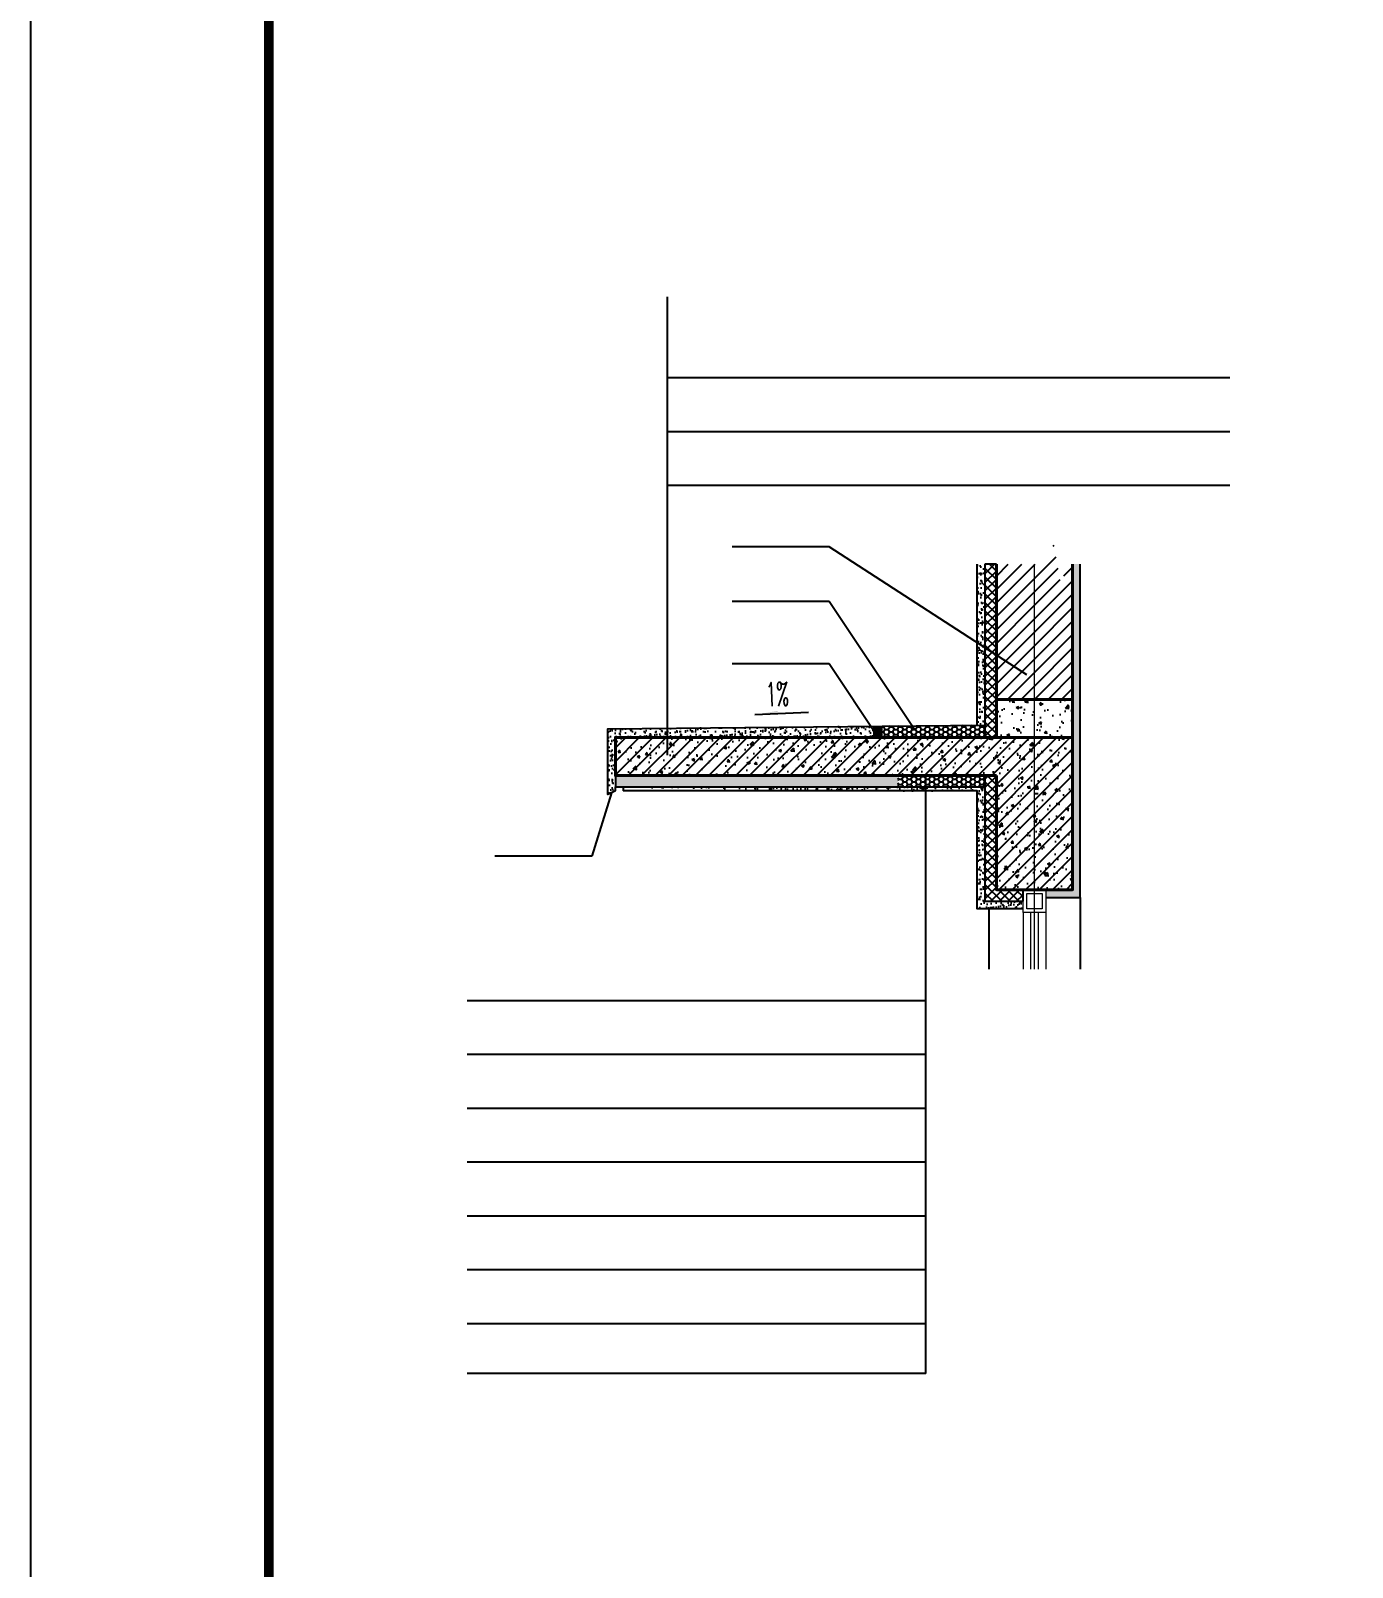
# Model space of a CAD drawing. Extents: x 27938 to 725830, y -209821 to 1628073.
# Drawn here: x 260214 to 263683, y 928794 to 932830 of the extents above; entities that cross this region are included whole.
import ezdxf

# ---------------------------------------------------------------- set-up
doc = ezdxf.new("R2010")
doc.units = 0
doc.header["$LTSCALE"] = 1000
doc.header["$MEASUREMENT"] = 0
doc.linetypes.add('DOTE', pattern=[2.42, 2, -0.2, 0.02, -0.2])
for name, color, linetype in [('3-保温', 17, 'Continuous'), ('3-面层', 5, 'Continuous'), ('5-平立面看线1', 45, 'Continuous'), ('DIM_LEAD', 3, 'Continuous'), ('DIM_SYMB', 3, 'Continuous'), ('PUB_HACTH', 252, 'Continuous'), ('PUB_TEXT', 4, 'Continuous'), ('图框', 140, 'Continuous')]:
    doc.layers.add(name, color=color, linetype=linetype)
for name, color, linetype, lineweight in [('DOTE', 19, 'DOTE', 9), ('WALL', 9, 'Continuous', 40), ('WINDOW', 144, 'Continuous', 15)]:
    doc.layers.add(name, color=color, linetype=linetype, lineweight=lineweight)
doc.layers.add('yichutu', color=7, linetype='Continuous', true_color=0xffffff, plot=False)
doc.styles.add('_TCH_DIM', font='SIMPLEX.shx', dxfattribs={"width": 0.7, "bigfont": 'GBCBIG.shx'})
pattern_1 = [(45, (-1803967.275, 1254048.917), (-17.67766953, 17.67766953), []), (50, (-1803967.275, 1254048.92), (71.7260183, -6.2752135), [7.5, -82.5]), (355, (-1803967.275, 1254048.92), (-13.8751334, 75.2192134), [6, -66]), (100.4514, (-1803961.3, 1254048.394), (57.8509382, 68.9439542), [6.374019, -70.1142112]), (46.1842, (-1803967.275, 1254068.92), (106.724105, -16.5519014), [11.25, -123.75]), (96.6356, (-1803958.38, 1254067.54), (93.4662706, 97.411787), [9.561029, -105.1713]), (351.1842, (-1803967.27, 1254068.92), (93.4661945, 97.41186), [9, -99]), (21, (-1803957.275, 1254063.92), (59.6907052, -40.261889), [7.5, -82.5]), (326, (-1803957.275, 1254063.92), (24.3315332, 72.5150045), [6, -66]), (71.4514, (-1803952.3, 1254060.56), (84.0222629, 32.2530497), [6.374019, -70.1142112]), (37.5, (-1803967.275, 1254048.917), (1.21598553, 33.28938538), [0, -65.2, 0, -67, 0, -66.25]), (7.5, (-1803967.275, 1254048.917), (26.30695374, 39.4411712), [0, -38.2, 0, -63.7, 0, -25.25]), (327.5, (-1803989.575, 1254048.917), (53.38224362, -2.25548717), [0, -25, 0, -78, 0, -103.5]), (317.5, (-1803999.575, 1254048.917), (58.3186169, 10.0104982), [0, -32.5, 0, -51.8, 0, -73.5])]
pattern_2 = [(50, (-1803967.275, 1254048.92), (71.7260183, -6.2752135), [7.5, -82.5]), (355, (-1803967.275, 1254048.92), (-13.8751334, 75.2192134), [6, -66]), (100.4514, (-1803961.3, 1254048.394), (57.8509382, 68.9439542), [6.374019, -70.1142112]), (46.1842, (-1803967.275, 1254068.92), (106.724105, -16.5519014), [11.25, -123.75]), (96.6356, (-1803958.38, 1254067.54), (93.4662706, 97.411787), [9.561029, -105.1713]), (351.1842, (-1803967.27, 1254068.92), (93.4661945, 97.41186), [9, -99]), (21, (-1803957.275, 1254063.92), (59.6907052, -40.261889), [7.5, -82.5]), (326, (-1803957.275, 1254063.92), (24.3315332, 72.5150045), [6, -66]), (71.4514, (-1803952.3, 1254060.56), (84.0222629, 32.2530497), [6.374019, -70.1142112]), (37.5, (-1803967.275, 1254048.917), (1.21598553, 33.28938538), [0, -65.2, 0, -67, 0, -66.25]), (7.5, (-1803967.275, 1254048.917), (26.30695374, 39.4411712), [0, -38.2, 0, -63.7, 0, -25.25]), (327.5, (-1803989.575, 1254048.917), (53.38224362, -2.25548717), [0, -25, 0, -78, 0, -103.5]), (317.5, (-1803999.575, 1254048.917), (58.3186169, 10.0104982), [0, -32.5, 0, -51.8, 0, -73.5])]
pattern_3 = [(45, (-1803967.275, 1254066.869), (-17.6776766, 17.6776766), [])]
pattern_4 = [(45, (-1803967.275, 1254048.917), (-11.22532015, 11.22532015), []), (135, (-1803967.275, 1254048.917), (-11.22532015, -11.22532015), [])]
pattern_5 = [(0, (-1803967.275, 1254048.9174), (11.90625, 6.874075), [7.9375, -15.875]), (120, (-1803967.275, 1254048.9174), (-11.906248578, 6.874077464), [7.9375, -15.875]), (60, (-1803967.275, 1254048.9174), (1.422e-06, 13.748152464), [-15.875, 7.9375])]
pattern_6 = [(37.5, (-1803967.275, 1254048.917), (-0.62993358, 19.26823769), [0, -15.2, 0, -17, 0, -16.25]), (7.5, (-1803967.275, 1254048.917), (17.69776705, 28.22146065), [0, -8.2, 0, -13.7, 0, -5.25]), (327.5, (-1803979.575, 1254048.917), (31.14141862, 0.05659054), [0, -5, 0, -18, 0, -23.5]), (317.5, (-1803979.575, 1254048.917), (30.06126605, 8.77675565), [0, -2.5, 0, -11.8, 0, -13.5])]

# ---------------------------------------------------------------- blocks, each defined once
blk = doc.blocks.new('yct-841-594-84100-59399.9999999999-100-1000.0')
at = {"layer": 'yichutu', "color": 7, "true_color": 0xffffff}
blk.add_lwpolyline([(0, 0), (0, 59400), (84100, 59400), (84100, 0)], close=True, dxfattribs=at)
blk = doc.blocks.new('A$C6C8F5AB9')
at = {"layer": '图框'}
blk.add_lwpolyline([(0, 0), (21025, 0), (21025, -14850), (0, -14850)], close=True, dxfattribs=at)
blk.add_lwpolyline([(0, 0), (21025, 0), (21025, -14850), (0, -14850)], close=True, dxfattribs=at)
at = {"layer": '图框', "const_width": 25}
blk.add_lwpolyline([(20775, -14600), (20775, -250), (625, -250), (625, -14600)], close=True, dxfattribs=at)

msp = doc.modelspace()

# ---------------------------------------------------------------- hatches: boundary and pattern name
at = {"layer": '3-保温'}
h = msp.add_hatch(dxfattribs=at)
h.set_pattern_fill('ANSI37', color=256, scale=10)
h.set_pattern_definition(pattern_4)
h.paths.add_polyline_path([(262748.9, 931428.8), (262718.9, 931428.8), (262718.9, 930973.6), (262748.9, 930973.6)])
h = msp.add_hatch(dxfattribs=at)
h.set_pattern_fill('ANSI37', color=256, scale=10)
h.set_pattern_definition(pattern_4)
h.paths.add_polyline_path([(262748.9, 930873.6), (262718.9, 930873.6), (262718.9, 930543.6), (262818.9, 930543.6), (262818.9, 930573.6), (262748.9, 930573.6), (262748.9, 930573.6)])
at = {"layer": 'DIM_SYMB'}
msp.add_hatch(color=256, dxfattribs=at).paths.add_polyline_path([(262115.1, 931033), (262175.1, 931035.6), (262174.7, 931043.6)])
at = {"layer": 'PUB_HACTH', "ltscale": 0.8}
h = msp.add_hatch(dxfattribs=at)
h.set_pattern_fill('普通砖', color=256, scale=10)
h.set_pattern_definition(pattern_3)
h.paths.add_polyline_path([(262948.9, 931428.8), (262937.1, 931428.8), (262918.4, 931376.3), (262899.9, 931481.3), (262880.8, 931428.8), (262848.9, 931428.8), (262848.9, 931073.6), (262948.9, 931073.6)])
h = msp.add_hatch(dxfattribs=at)
h.set_pattern_fill('粉刷', color=256, scale=5)
h.set_pattern_definition(pattern_6)
h.paths.add_polyline_path([(262718.9, 931428.8), (262698.9, 931428.8), (262698.9, 931006.1), (262718.9, 931006.3)])
h = msp.add_hatch(dxfattribs=at)
h.set_pattern_fill('普通砖', color=256, scale=10)
h.set_pattern_definition(pattern_3)
h.paths.add_polyline_path([(262848.9, 931428.8), (262748.9, 931428.8), (262748.9, 931073.6), (262848.9, 931073.6)])
h = msp.add_hatch(dxfattribs=at)
h.set_pattern_fill('粉刷', color=256, scale=5)
h.set_pattern_definition(pattern_6)
h.paths.add_polyline_path([(262968.9, 931428.8), (262948.9, 931428.8), (262948.9, 930873.6), (262948.9, 930573.6), (262878.9, 930573.6), (262878.9, 930553.6), (262968.9, 930553.6)])
h = msp.add_hatch(dxfattribs=at)
h.set_pattern_fill('混凝土', color=256, scale=10)
h.set_pattern_definition(pattern_2)
h.paths.add_polyline_path([(262848.9, 931073.6), (262748.9, 931073.6), (262748.9, 930973.6), (262848.9, 930973.6)])
h = msp.add_hatch(dxfattribs=at)
h.set_pattern_fill('混凝土', color=256, scale=10)
h.set_pattern_definition(pattern_2)
h.paths.add_polyline_path([(262948.9, 931073.6), (262848.9, 931073.6), (262848.9, 930973.6), (262948.9, 930973.6)])
h = msp.add_hatch(dxfattribs=at)
h.set_pattern_fill('粉刷', color=256, scale=5)
h.set_pattern_definition(pattern_6)
h.paths.add_polyline_path([(262427.7, 931003.4), (261728.9, 930996.4), (261728.9, 930823.6), (261748.9, 930833.6), (261748.9, 930843.6), (261768.9, 930843.6), (262490.8, 930833.6), (262490.8, 930843.6), (261748.9, 930843.6), (261748.9, 930873.6), (261748.9, 930973.6), (262427.7, 930973.6)])
h = msp.add_hatch(color=256, dxfattribs=at)
h.dxf.hatch_style = 1
h.paths.add_polyline_path([(262447.7, 931003.6), (262427.7, 931003.4), (262427.7, 930973.6), (262447.7, 930973.6)])
h = msp.add_hatch(dxfattribs=at)
h.set_pattern_fill('HONEY', color=256, scale=5)
h.set_pattern_definition(pattern_5)
h.paths.add_polyline_path([(262490.8, 931004), (262447.7, 931003.6), (262447.7, 930973.6), (262490.8, 930973.6)])
h = msp.add_hatch(dxfattribs=at)
h.set_pattern_fill('HONEY', color=256, scale=5)
h.set_pattern_definition(pattern_5)
h.paths.add_polyline_path([(262718.9, 931006.3), (262490.8, 931004), (262490.8, 930973.6), (262718.9, 930973.6)])
h = msp.add_hatch(dxfattribs=at)
h.set_pattern_fill('钢筋混凝土', color=256, scale=10)
h.set_pattern_definition(pattern_1)
h.paths.add_polyline_path([(262848.9, 930973.6), (262748.9, 930973.6), (261748.9, 930973.6), (261748.9, 930873.6), (262748.9, 930873.6), (262748.9, 930573.6), (262848.9, 930573.6)])
h = msp.add_hatch(dxfattribs=at)
h.set_pattern_fill('钢筋混凝土', color=256, scale=10)
h.set_pattern_definition(pattern_1)
h.paths.add_polyline_path([(262948.9, 930873.6), (262948.9, 930973.6), (262848.9, 930973.6), (262848.9, 930573.6), (262878.9, 930573.6), (262948.9, 930573.6)])
h = msp.add_hatch(dxfattribs=at)
h.set_pattern_fill('HONEY', color=256, scale=5)
h.set_pattern_definition(pattern_5)
h.paths.add_polyline_path([(262490.8, 930873.6), (261748.9, 930873.6), (261748.9, 930843.6), (262490.8, 930843.6)])
h = msp.add_hatch(dxfattribs=at)
h.set_pattern_fill('HONEY', color=256, scale=5)
h.set_pattern_definition(pattern_5)
h.paths.add_polyline_path([(262718.9, 930873.6), (262490.8, 930873.6), (262490.8, 930843.6), (262718.9, 930843.6)])
h = msp.add_hatch(dxfattribs=at)
h.set_pattern_fill('粉刷', color=256, scale=5)
h.set_pattern_definition(pattern_6)
h.paths.add_polyline_path([(262718.9, 930843.6), (262490.8, 930843.6), (262490.8, 930833.6), (262698.9, 930833.6), (262698.9, 930523.6), (262818.9, 930523.6), (262818.9, 930543.6), (262718.9, 930543.6)])

# ---------------------------------------------------------------- linework, layer by layer
at = {"layer": '3-面层', "ltscale": 0.8}
for p, q in [((262698.9, 931006.1), (262698.9, 931428.8)), ((262748.9, 931428.8), (262718.9, 931428.8)), ((262718.9, 931428.8), (262718.9, 930973.6)), ((262748.9, 930973.6), (262748.9, 931428.8)), ((262427.7, 931003.6), (262427.7, 930973.6)), ((262447.7, 931003.6), (262447.7, 930973.6)), ((261748.9, 930973.6), (261748.9, 930843.6)), ((261748.9, 930873.6), (261748.9, 930973.6)), ((261748.9, 930973.6), (262748.9, 930973.6)), ((261748.9, 930873.6), (261748.9, 930843.6)), ((262748.9, 930873.6), (261748.9, 930873.6)), ((262718.9, 930873.6), (262718.9, 930543.6)), ((262748.9, 930573.6), (262748.9, 930873.6)), ((261748.9, 930843.6), (262718.9, 930843.6)), ((262718.9, 930543.6), (262818.9, 930543.6)), ((262818.9, 930573.6), (262748.9, 930573.6)), ((262818.9, 930543.6), (262818.9, 930573.6))]:
    msp.add_line(p, q, dxfattribs=at)
for points in [[(262878.9, 930553.6), (262968.9, 930553.6), (262968.9, 931428.8)], [(261748.9, 930833.6), (261728.9, 930823.6), (261728.9, 930996.4), (262718.9, 931006.3)], [(261748.9, 930833.6), (261748.9, 930843.6), (261768.9, 930843.6), (261768.9, 930833.6)], [(262818.9, 930523.6), (262698.9, 930523.6), (262698.9, 930833.6), (261768.9, 930833.6)]]:
    msp.add_lwpolyline(points, dxfattribs=at)
at = {"layer": '5-平立面看线1', "ltscale": 0.8}
for points in [[(262968.9, 930553.6), (262968.9, 930365.4)], [(262728.9, 930523.6), (262728.9, 930365.4)]]:
    msp.add_lwpolyline(points, dxfattribs=at)
at = {"layer": 'DIM_LEAD'}
for p, q in [((261885.7, 930926.9), (261885.7, 932130.9)), ((261885.7, 931919), (263361.8, 931919)), ((261885.7, 931777.6), (263361.8, 931777.6)), ((261885.7, 931636.2), (263361.8, 931636.2)), ((262309.7, 931473.9), (262055.5, 931473.9)), ((262828.7, 931137.9), (262309.7, 931473.9)), ((262309.7, 931330.9), (262055.5, 931330.9)), ((262534, 930994.9), (262309.7, 931330.9)), ((262309.7, 931166.9), (262055.5, 931166.9)), ((262438.7, 930973.6), (262309.7, 931166.9)), ((262563.8, 929302.9), (262563.8, 930875.9)), ((261738.9, 930828.6), (261686.7, 930661.9)), ((261686.7, 930661.9), (261432.5, 930661.9)), ((262563.8, 930282.3), (261359.7, 930282.3)), ((262563.8, 930140.9), (261359.7, 930140.9)), ((262563.8, 929999.5), (261359.7, 929999.5)), ((262563.8, 929858.1), (261359.7, 929858.1)), ((262563.8, 929716.7), (261359.7, 929716.7)), ((262563.8, 929575.3), (261359.7, 929575.3)), ((262563.8, 929433.9), (261359.7, 929433.9)), ((262563.8, 929302.9), (261359.7, 929302.9))]:
    msp.add_line(p, q, dxfattribs=at)
at = {"layer": 'DIM_SYMB'}
msp.add_lwpolyline([(262255.4, 931039), (262115.1, 931033)], dxfattribs=at)
at = {"layer": 'DOTE'}
msp.add_line((262848.9, 930365.4), (262848.9, 931428.8), dxfattribs=at)
at = {"layer": 'PUB_HACTH', "ltscale": 0.8, "const_width": 5}
msp.add_lwpolyline([(262748.9, 931273.6), (262748.9, 930973.6), (261748.9, 930973.6), (261748.9, 930873.6), (262048.9, 930873.6)], dxfattribs=at)
at = {"layer": 'WALL', "color": 2}
for p, q in [((262748.9, 931073.6), (262948.9, 931073.6)), ((262748.9, 930973.6), (262948.9, 930973.6))]:
    msp.add_line(p, q, dxfattribs=at)
for points in [[(262748.9, 930873.6), (261748.9, 930873.6), (261748.9, 930973.6), (262748.9, 930973.6), (262748.9, 931428.8)], [(262948.9, 931428.8), (262948.9, 930873.6)], [(262948.9, 930873.6), (262948.9, 930573.6), (262748.9, 930573.6), (262748.9, 930873.6)]]:
    msp.add_lwpolyline(points, dxfattribs=at)
at = {"layer": 'WINDOW'}
for p, q in [((262818.9, 930513.6), (262818.9, 930365.4)), ((262838.9, 930513.6), (262838.9, 930365.4)), ((262858.9, 930513.6), (262858.9, 930365.4)), ((262878.9, 930513.6), (262878.9, 930365.4))]:
    msp.add_line(p, q, dxfattribs=at)
for points in [[(262818.9, 930573.6), (262878.9, 930573.6), (262878.9, 930513.6), (262818.9, 930513.6)], [(262818.9, 930573.6), (262878.9, 930573.6), (262878.9, 930513.6), (262818.9, 930513.6)], [(262828.9, 930563.6), (262868.9, 930563.6), (262868.9, 930523.6), (262828.9, 930523.6)], [(262828.9, 930563.6), (262868.9, 930563.6), (262868.9, 930523.6), (262828.9, 930523.6)]]:
    msp.add_lwpolyline(points, close=True, dxfattribs=at)

# ---------------------------------------------------------------- block references
msp.add_blockref('A$C6C8F5AB9', (260214.1, 936632.1))
at = {"layer": 'yichutu', "xscale": 0.25, "yscale": 0.25, "zscale": 0.25}
msp.add_blockref('yct-841-594-84100-59399.9999999999-100-1000.0', (260214.1, 921782.1), dxfattribs=at)

# ---------------------------------------------------------------- texts
at = {"layer": 'PUB_TEXT', "style": '_TCH_DIM', "width": 0.505556}
msp.add_text('1%%%', height=63, rotation=2.4514, dxfattribs=at).set_placement((262145.4, 931054.8))

doc.saveas('drawing.dxf')
